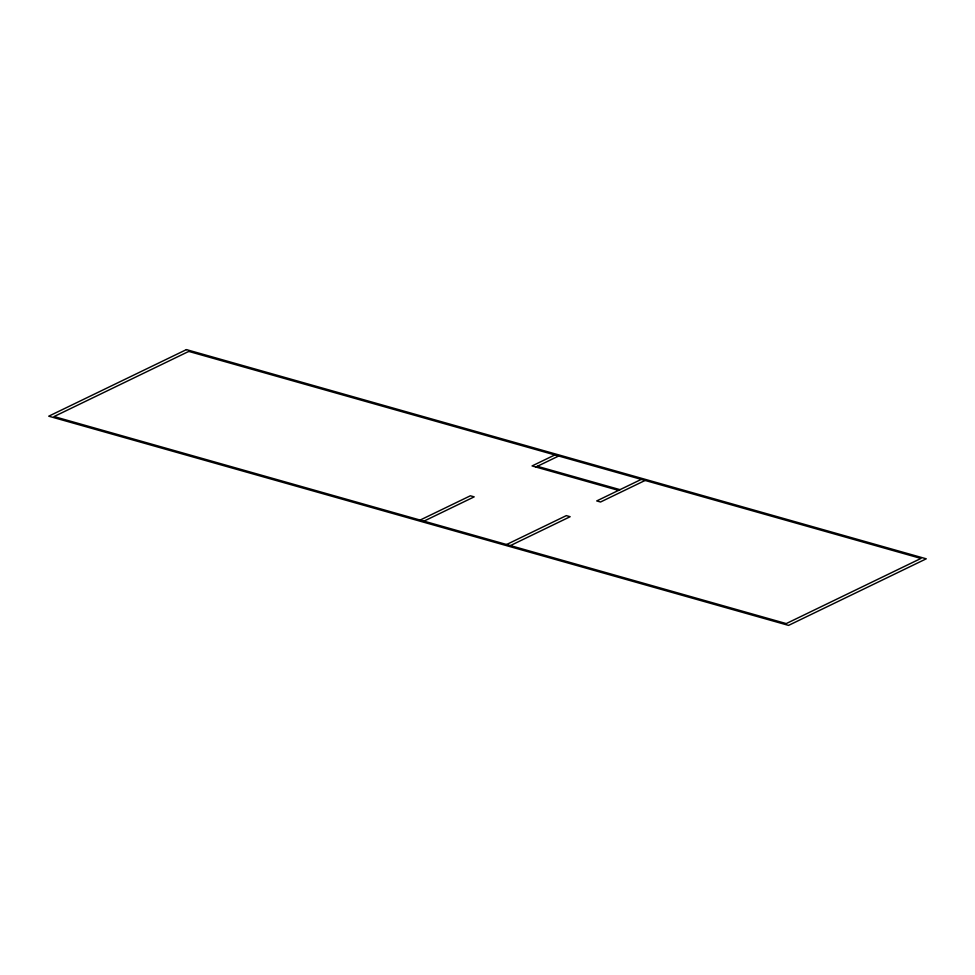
<?xml version="1.0" encoding="UTF-8"?>
<svg xmlns="http://www.w3.org/2000/svg" width="975" height="975" viewBox="0 0 975 975"><rect width="100%" height="100%" fill="white"/><g stroke="black" fill="none" stroke-linecap="round" stroke-linejoin="round"><path stroke-width="1.46" d="M420.14 520.077L470.364 495.788L474.179 496.86L423.954 521.15M554.86 454.923L532.07 465.94L618.516 490.388M535.884 467.025L558.663 456.008M506.586 544.513L566.317 515.629L570.131 516.713L510.4 545.598M641.294 479.371L596.724 500.931L600.539 502.003L645.109 480.443M537.371 466.306L620.003 489.669M186.432 349.611L48.75 416.191L788.568 625.389L926.25 558.809L186.432 349.611M188.76 351.414L54.052 416.557L786.24 623.586L920.948 558.443L188.76 351.414"/></g></svg>
